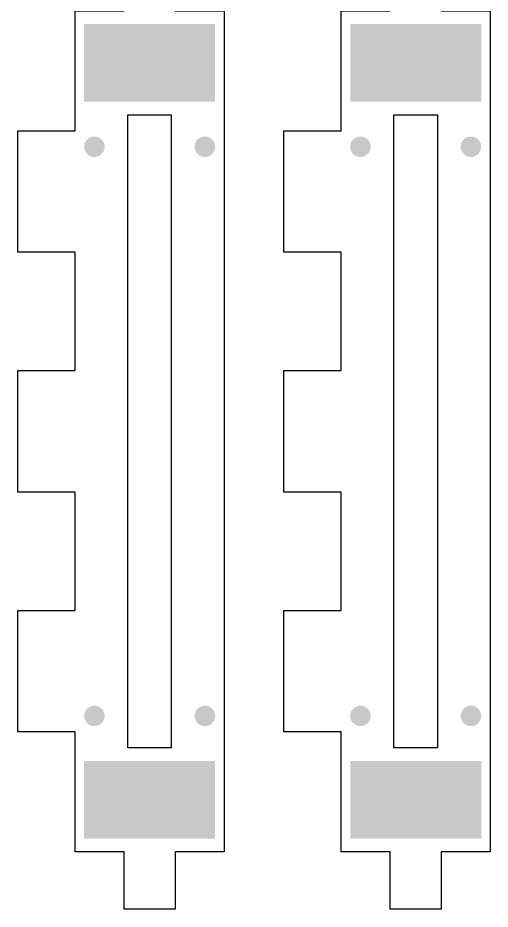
# Model space of a CAD drawing. Header units: millimetres. Extents: x 6 to 297, y 55 to 451.
# Drawn here: x 273.96 to 297.04, y 203.56 to 247.1 of the extents above; entities that cross this region are included whole.
import ezdxf

# ---------------------------------------------------------------- set-up
doc = ezdxf.new("R2010")
doc.units = ezdxf.units.MM
doc.layers.add('CUT', color=1, linetype='Continuous')
doc.layers.add('RASTER', color=7, linetype='Continuous')

msp = doc.modelspace()

# ---------------------------------------------------------------- hatches: boundary and pattern name
at = {"layer": 'RASTER'}
for points in [[(283.6, 246.8), (283.6, 243), (277.2, 243), (277.2, 246.8)], [(296.6, 246.8), (296.6, 243), (290.2, 243), (290.2, 246.8)], [(278.2, 240.8), (278.196, 240.735), (278.183, 240.671), (278.162, 240.609), (278.133, 240.55), (278.097, 240.496), (278.054, 240.446), (278.004, 240.403), (277.95, 240.367), (277.891, 240.338), (277.829, 240.317), (277.765, 240.304), (277.7, 240.3), (277.635, 240.304), (277.571, 240.317), (277.509, 240.338), (277.45, 240.367), (277.396, 240.403), (277.346, 240.446), (277.303, 240.496), (277.267, 240.55), (277.238, 240.609), (277.217, 240.671), (277.204, 240.735), (277.2, 240.8), (277.204, 240.865), (277.217, 240.929), (277.238, 240.991), (277.267, 241.05), (277.303, 241.104), (277.346, 241.154), (277.396, 241.197), (277.45, 241.233), (277.509, 241.262), (277.571, 241.283), (277.635, 241.296), (277.7, 241.3), (277.765, 241.296), (277.829, 241.283), (277.891, 241.262), (277.95, 241.233), (278.004, 241.197), (278.054, 241.154), (278.097, 241.104), (278.133, 241.05), (278.162, 240.991), (278.183, 240.929), (278.196, 240.865)], [(283.6, 240.8), (283.596, 240.735), (283.583, 240.671), (283.562, 240.609), (283.533, 240.55), (283.497, 240.496), (283.454, 240.446), (283.404, 240.403), (283.35, 240.367), (283.291, 240.338), (283.229, 240.317), (283.165, 240.304), (283.1, 240.3), (283.035, 240.304), (282.971, 240.317), (282.909, 240.338), (282.85, 240.367), (282.796, 240.403), (282.746, 240.446), (282.703, 240.496), (282.667, 240.55), (282.638, 240.609), (282.617, 240.671), (282.604, 240.735), (282.6, 240.8), (282.604, 240.865), (282.617, 240.929), (282.638, 240.991), (282.667, 241.05), (282.703, 241.104), (282.746, 241.154), (282.796, 241.197), (282.85, 241.233), (282.909, 241.262), (282.971, 241.283), (283.035, 241.296), (283.1, 241.3), (283.165, 241.296), (283.229, 241.283), (283.291, 241.262), (283.35, 241.233), (283.404, 241.197), (283.454, 241.154), (283.497, 241.104), (283.533, 241.05), (283.562, 240.991), (283.583, 240.929), (283.596, 240.865)], [(291.2, 240.8), (291.196, 240.735), (291.183, 240.671), (291.162, 240.609), (291.133, 240.55), (291.097, 240.496), (291.054, 240.446), (291.004, 240.403), (290.95, 240.367), (290.891, 240.338), (290.829, 240.317), (290.765, 240.304), (290.7, 240.3), (290.635, 240.304), (290.571, 240.317), (290.509, 240.338), (290.45, 240.367), (290.396, 240.403), (290.346, 240.446), (290.303, 240.496), (290.267, 240.55), (290.238, 240.609), (290.217, 240.671), (290.204, 240.735), (290.2, 240.8), (290.204, 240.865), (290.217, 240.929), (290.238, 240.991), (290.267, 241.05), (290.303, 241.104), (290.346, 241.154), (290.396, 241.197), (290.45, 241.233), (290.509, 241.262), (290.571, 241.283), (290.635, 241.296), (290.7, 241.3), (290.765, 241.296), (290.829, 241.283), (290.891, 241.262), (290.95, 241.233), (291.004, 241.197), (291.054, 241.154), (291.097, 241.104), (291.133, 241.05), (291.162, 240.991), (291.183, 240.929), (291.196, 240.865)], [(296.6, 240.8), (296.596, 240.735), (296.583, 240.671), (296.562, 240.609), (296.533, 240.55), (296.497, 240.496), (296.454, 240.446), (296.404, 240.403), (296.35, 240.367), (296.291, 240.338), (296.229, 240.317), (296.165, 240.304), (296.1, 240.3), (296.035, 240.304), (295.971, 240.317), (295.909, 240.338), (295.85, 240.367), (295.796, 240.403), (295.746, 240.446), (295.703, 240.496), (295.667, 240.55), (295.638, 240.609), (295.617, 240.671), (295.604, 240.735), (295.6, 240.8), (295.604, 240.865), (295.617, 240.929), (295.638, 240.991), (295.667, 241.05), (295.703, 241.104), (295.746, 241.154), (295.796, 241.197), (295.85, 241.233), (295.909, 241.262), (295.971, 241.283), (296.035, 241.296), (296.1, 241.3), (296.165, 241.296), (296.229, 241.283), (296.291, 241.262), (296.35, 241.233), (296.404, 241.197), (296.454, 241.154), (296.497, 241.104), (296.533, 241.05), (296.562, 240.991), (296.583, 240.929), (296.596, 240.865)], [(278.2, 212.999), (278.196, 212.934), (278.183, 212.87), (278.162, 212.808), (278.133, 212.749), (278.097, 212.695), (278.054, 212.645), (278.004, 212.602), (277.95, 212.566), (277.891, 212.537), (277.829, 212.516), (277.765, 212.503), (277.7, 212.499), (277.635, 212.503), (277.571, 212.516), (277.509, 212.537), (277.45, 212.566), (277.396, 212.602), (277.346, 212.645), (277.303, 212.695), (277.267, 212.749), (277.238, 212.808), (277.217, 212.87), (277.204, 212.934), (277.2, 212.999), (277.204, 213.064), (277.217, 213.128), (277.238, 213.19), (277.267, 213.249), (277.303, 213.303), (277.346, 213.353), (277.396, 213.396), (277.45, 213.432), (277.509, 213.461), (277.571, 213.482), (277.635, 213.495), (277.7, 213.499), (277.765, 213.495), (277.829, 213.482), (277.891, 213.461), (277.95, 213.432), (278.004, 213.396), (278.054, 213.353), (278.097, 213.303), (278.133, 213.249), (278.162, 213.19), (278.183, 213.128), (278.196, 213.064)], [(283.6, 212.999), (283.596, 212.934), (283.583, 212.87), (283.562, 212.808), (283.533, 212.749), (283.497, 212.695), (283.454, 212.645), (283.404, 212.602), (283.35, 212.566), (283.291, 212.537), (283.229, 212.516), (283.165, 212.503), (283.1, 212.499), (283.035, 212.503), (282.971, 212.516), (282.909, 212.537), (282.85, 212.566), (282.796, 212.602), (282.746, 212.645), (282.703, 212.695), (282.667, 212.749), (282.638, 212.808), (282.617, 212.87), (282.604, 212.934), (282.6, 212.999), (282.604, 213.064), (282.617, 213.128), (282.638, 213.19), (282.667, 213.249), (282.703, 213.303), (282.746, 213.353), (282.796, 213.396), (282.85, 213.432), (282.909, 213.461), (282.971, 213.482), (283.035, 213.495), (283.1, 213.499), (283.165, 213.495), (283.229, 213.482), (283.291, 213.461), (283.35, 213.432), (283.404, 213.396), (283.454, 213.353), (283.497, 213.303), (283.533, 213.249), (283.562, 213.19), (283.583, 213.128), (283.596, 213.064)], [(291.2, 212.999), (291.196, 212.934), (291.183, 212.87), (291.162, 212.808), (291.133, 212.749), (291.097, 212.695), (291.054, 212.645), (291.004, 212.602), (290.95, 212.566), (290.891, 212.537), (290.829, 212.516), (290.765, 212.503), (290.7, 212.499), (290.635, 212.503), (290.571, 212.516), (290.509, 212.537), (290.45, 212.566), (290.396, 212.602), (290.346, 212.645), (290.303, 212.695), (290.267, 212.749), (290.238, 212.808), (290.217, 212.87), (290.204, 212.934), (290.2, 212.999), (290.204, 213.064), (290.217, 213.128), (290.238, 213.19), (290.267, 213.249), (290.303, 213.303), (290.346, 213.353), (290.396, 213.396), (290.45, 213.432), (290.509, 213.461), (290.571, 213.482), (290.635, 213.495), (290.7, 213.499), (290.765, 213.495), (290.829, 213.482), (290.891, 213.461), (290.95, 213.432), (291.004, 213.396), (291.054, 213.353), (291.097, 213.303), (291.133, 213.249), (291.162, 213.19), (291.183, 213.128), (291.196, 213.064)], [(296.6, 212.999), (296.596, 212.934), (296.583, 212.87), (296.562, 212.808), (296.533, 212.749), (296.497, 212.695), (296.454, 212.645), (296.404, 212.602), (296.35, 212.566), (296.291, 212.537), (296.229, 212.516), (296.165, 212.503), (296.1, 212.499), (296.035, 212.503), (295.971, 212.516), (295.909, 212.537), (295.85, 212.566), (295.796, 212.602), (295.746, 212.645), (295.703, 212.695), (295.667, 212.749), (295.638, 212.808), (295.617, 212.87), (295.604, 212.934), (295.6, 212.999), (295.604, 213.064), (295.617, 213.128), (295.638, 213.19), (295.667, 213.249), (295.703, 213.303), (295.746, 213.353), (295.796, 213.396), (295.85, 213.432), (295.909, 213.461), (295.971, 213.482), (296.035, 213.495), (296.1, 213.499), (296.165, 213.495), (296.229, 213.482), (296.291, 213.461), (296.35, 213.432), (296.404, 213.396), (296.454, 213.353), (296.497, 213.303), (296.533, 213.249), (296.562, 213.19), (296.583, 213.128), (296.596, 213.064)], [(283.6, 210.799), (283.6, 206.999), (277.2, 206.999), (277.2, 210.799)], [(296.6, 210.799), (296.6, 206.999), (290.2, 206.999), (290.2, 210.799)]]:
    msp.add_hatch(color=7, dxfattribs=at).paths.add_polyline_path(points)

# ---------------------------------------------------------------- linework, layer by layer
at = {"layer": 'CUT'}
for points in [[(284.04, 247.44), (284.04, 206.359), (281.64, 206.359), (281.64, 203.559), (279.16, 203.559), (279.16, 206.359), (276.76, 206.359), (276.76, 212.216), (273.96, 212.216), (273.96, 218.154), (276.76, 218.154), (276.76, 223.931), (273.96, 223.931), (273.96, 229.868), (276.76, 229.868), (276.76, 235.645), (273.96, 235.645), (273.96, 241.583), (276.76, 241.583), (276.76, 247.44), (279.16, 247.44), (279.16, 250.24), (281.64, 250.24), (281.64, 247.44)], [(297.04, 247.44), (297.04, 206.359), (294.64, 206.359), (294.64, 203.559), (292.16, 203.559), (292.16, 206.359), (289.76, 206.359), (289.76, 212.216), (286.96, 212.216), (286.96, 218.154), (289.76, 218.154), (289.76, 223.931), (286.96, 223.931), (286.96, 229.868), (289.76, 229.868), (289.76, 235.645), (286.96, 235.645), (286.96, 241.583), (289.76, 241.583), (289.76, 247.44), (292.16, 247.44), (292.16, 250.24), (294.64, 250.24), (294.64, 247.44)], [(281.46, 242.36), (281.46, 211.439), (279.34, 211.439), (279.34, 242.36)], [(294.46, 242.36), (294.46, 211.439), (292.34, 211.439), (292.34, 242.36)]]:
    msp.add_lwpolyline(points, close=True, dxfattribs=at)

doc.saveas('drawing.dxf')
